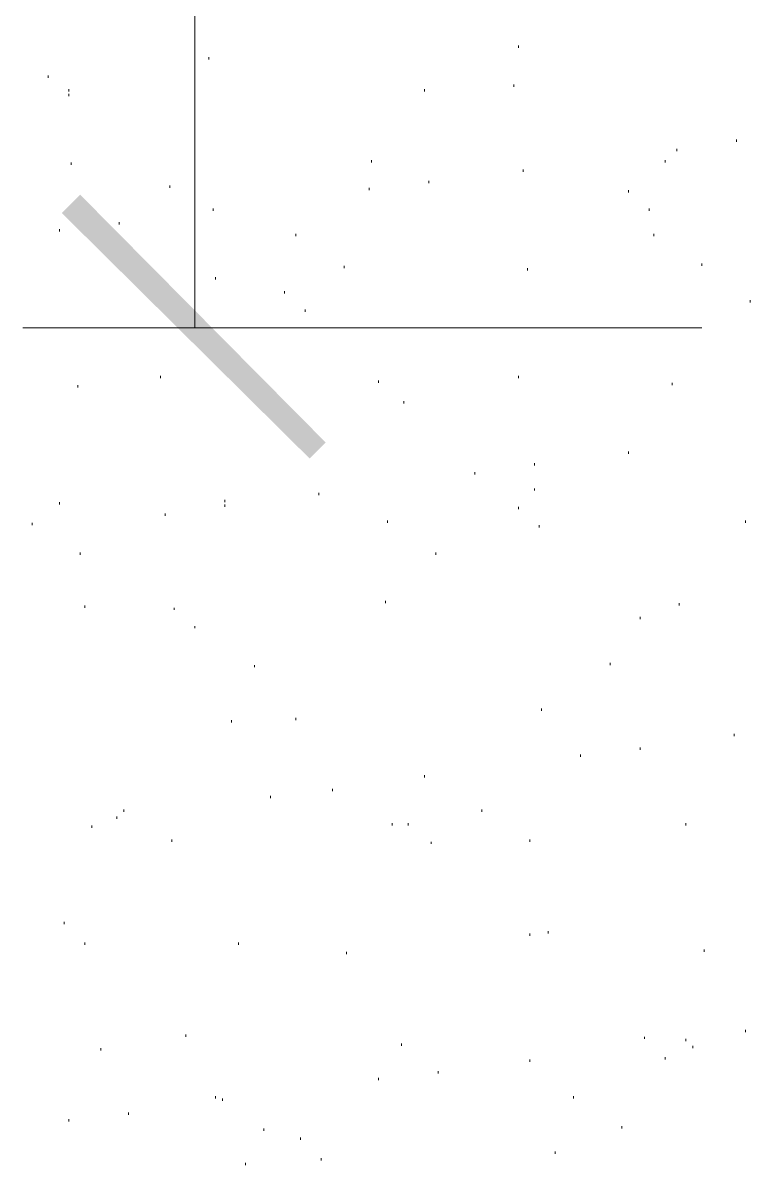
# Model space of a CAD drawing. Header units: inches. Extents: x 5 to 516, y -193 to 129.
# Drawn here: x 46.492 to 47.549, y -51.876 to -50.217 of the extents above; entities that cross this region are included whole.
import ezdxf

# ---------------------------------------------------------------- set-up
doc = ezdxf.new("R2010")
doc.units = ezdxf.units.IN
doc.header["$MEASUREMENT"] = 0
doc.layers.add('PDF4_Geometry', color=7, linetype='Continuous')
doc.layers.add('PDF4_Solid Fills', color=7, linetype='Continuous')

msp = doc.modelspace()

# ---------------------------------------------------------------- linework, layer by layer
at = {"layer": 'PDF4_Geometry', "lineweight": 15}
for points in [[(46.7420876, -50.2829842), (46.7420876, -46.3863173)], [(47.2120855, -50.252982), (47.2120855, -50.2496454)], [(46.7620867, -50.2696446), (46.7620867, -50.2663148)], [(46.7420876, -50.6596457), (46.7420876, -50.282979)], [(46.5287493, -50.296317), (46.5287493, -50.2929804)], [(46.5587515, -50.3163162), (46.5587515, -50.3129796)], [(46.5587515, -50.3229825), (46.5587515, -50.319646)], [(47.0754209, -50.3163162), (47.0754209, -50.3129796)], [(47.2054191, -50.3096498), (47.2054191, -50.3063132)], [(47.5287494, -50.3896465), (47.5287494, -50.3863167)], [(47.4420862, -50.4029793), (47.4420862, -50.3996495)], [(46.5620881, -50.4229785), (46.5620881, -50.4196487)], [(46.998754, -50.4196487), (46.998754, -50.4163121)], [(47.4254169, -50.4196487), (47.4254169, -50.4163121)], [(47.2187518, -50.4329815), (47.2187518, -50.4296449)], [(46.705419, -50.4563173), (46.705419, -50.4529807)], [(47.0820873, -50.4496509), (47.0820873, -50.4463143)], [(46.9954174, -50.4596471), (46.9954174, -50.4563173)], [(47.3720857, -50.4629837), (47.3720857, -50.4596471)], [(46.7687531, -50.4896492), (46.7687531, -50.4863127)], [(47.4020879, -50.4896492), (47.4020879, -50.4863127)], [(46.5454187, -50.5196446), (46.5454187, -50.5163148)], [(46.6320818, -50.5096484), (46.6320818, -50.5063118)], [(46.8887483, -50.526311), (46.8887483, -50.5229812)], [(47.4087543, -50.526311), (47.4087543, -50.5229812)], [(46.9587488, -50.5729826), (46.9587488, -50.569646)], [(47.4787549, -50.569646), (47.4787549, -50.5663162)], [(46.772083, -50.5896452), (46.772083, -50.5863154)], [(47.2254182, -50.5763124), (47.2254182, -50.5729826)], [(46.8720857, -50.6096443), (46.8720857, -50.6063146)], [(47.5487486, -50.622984), (47.5487486, -50.6196473)], [(46.9020879, -50.6363167), (46.9020879, -50.6329801)], [(47.4787548, -50.6596457), (46.4920881, -50.6596457)], [(46.6920862, -50.7329829), (46.6920862, -50.7296463)], [(47.0087502, -50.7396492), (47.0087502, -50.7363127)], [(47.2120855, -50.7329829), (47.2120855, -50.7296463)], [(46.5720843, -50.7463156), (46.5720843, -50.7429791)], [(47.4354199, -50.7429791), (47.4354199, -50.7396492)], [(47.0454188, -50.7696446), (47.0454188, -50.7663149)], [(47.3720857, -50.8429818), (47.3720857, -50.8396452)], [(47.1487513, -50.872984), (47.1487513, -50.8696474)], [(47.2354212, -50.8596444), (47.2354212, -50.8563146)], [(46.922087, -50.9029794), (46.922087, -50.8996495)], [(47.2354212, -50.896313), (47.2354212, -50.8929831)], [(46.5454187, -50.9163121), (46.5454187, -50.9129823)], [(46.7854158, -50.9129823), (46.7854158, -50.9096458)], [(46.7854158, -50.9196488), (46.7854158, -50.9163121)], [(47.2120855, -50.9229785), (47.2120855, -50.9196488)], [(46.6987526, -50.9329815), (46.6987526, -50.9296449)], [(46.5054203, -50.9463143), (46.5054203, -50.9429777)], [(47.022083, -50.9429777), (47.022083, -50.9396479)], [(47.2420876, -50.9496509), (47.2420876, -50.9463143)], [(47.5420822, -50.9429777), (47.5420822, -50.9396479)], [(46.5754209, -50.9896493), (46.5754209, -50.9863127)], [(47.0920836, -50.9896493), (47.0920836, -50.9863127)], [(46.5820873, -51.0663162), (46.5820873, -51.0629797)], [(46.7120854, -51.069646), (46.7120854, -51.0663162)], [(47.0187532, -51.0596498), (47.0187532, -51.0563132)], [(47.4454161, -51.0629797), (47.4454161, -51.0596498)], [(47.3887483, -51.0829788), (47.3887483, -51.079649)], [(46.7420876, -51.0963116), (46.7420876, -51.0929818)], [(46.8287507, -51.1529794), (46.8287507, -51.1496496)], [(47.3454201, -51.1496496), (47.3454201, -51.146313)], [(47.2454174, -51.2163135), (47.2454174, -51.2129837)], [(46.7954188, -51.2329829), (46.7954188, -51.2296463)], [(46.8887483, -51.2296463), (46.8887483, -51.2263165)], [(47.5254196, -51.2529821), (47.5254196, -51.2496455)], [(47.3020852, -51.2829843), (47.3020852, -51.2796477)], [(47.3887483, -51.2729813), (47.3887483, -51.2696447)], [(47.0754209, -51.3129797), (47.0754209, -51.3096498)], [(46.9420862, -51.3329788), (46.9420862, -51.329649)], [(46.8520865, -51.3429818), (46.8520865, -51.3396452)], [(46.6387482, -51.362981), (46.6387482, -51.3596444)], [(47.1587543, -51.362981), (47.1587543, -51.3596444)], [(46.5920835, -51.3863168), (46.5920835, -51.3829802)], [(46.6287521, -51.372984), (46.6287521, -51.3696474)], [(47.0287494, -51.3829802), (47.0287494, -51.3796504)], [(47.0520852, -51.3829802), (47.0520852, -51.3796504)], [(47.4554191, -51.3829802), (47.4554191, -51.3796504)], [(46.7087488, -51.406316), (46.7087488, -51.4029794)], [(47.0854171, -51.4096458), (47.0854171, -51.406316)], [(47.2287548, -51.406316), (47.2287548, -51.4029794)], [(46.5520851, -51.5263111), (46.5520851, -51.5229813)], [(47.2287548, -51.5429805), (47.2287548, -51.5396507)], [(47.2554204, -51.5396507), (47.2554204, -51.5363141)], [(46.5820873, -51.5563133), (46.5820873, -51.5529835)], [(46.8054149, -51.5563133), (46.8054149, -51.5529835)], [(46.9620854, -51.5696461), (46.9620854, -51.5663163)], [(47.4820846, -51.5663163), (47.4820846, -51.5629797)], [(47.5420822, -51.6829816), (47.5420822, -51.679645)], [(46.7287548, -51.689648), (46.7287548, -51.6863114)], [(47.0420822, -51.7029808), (47.0420822, -51.699651)], [(47.3954215, -51.6929778), (47.3954215, -51.689648)], [(47.4554191, -51.6963144), (47.4554191, -51.6929778)], [(46.6054163, -51.7096472), (46.6054163, -51.7063174)], [(47.4654152, -51.7063174), (47.4654152, -51.7029808)], [(47.2287548, -51.7263165), (47.2287548, -51.7229799)], [(47.4254169, -51.7229799), (47.4254169, -51.7196502)], [(47.0087502, -51.7529822), (47.0087502, -51.7496455)], [(47.0954201, -51.7429792), (47.0954201, -51.7396493)], [(46.772083, -51.7796477), (46.772083, -51.7763111)], [(46.782086, -51.7829843), (46.782086, -51.7796477)], [(47.2920822, -51.7796477), (47.2920822, -51.7763111)], [(46.6454215, -51.8029835), (46.6454215, -51.7996469)], [(46.5587515, -51.8129797), (46.5587515, -51.8096499)], [(46.8420835, -51.8263125), (46.8420835, -51.8229827)], [(47.3620827, -51.8229827), (47.3620827, -51.8196461)], [(46.8954215, -51.8396453), (46.8954215, -51.8363155)], [(47.2654166, -51.8596444), (47.2654166, -51.8563147)], [(46.8154179, -51.8763138), (46.8154179, -51.8729841)], [(46.9254169, -51.8696474), (46.9254169, -51.8663177)]]:
    msp.add_lwpolyline(points, dxfattribs=at)
at = {"layer": 'PDF4_Solid Fills', "lineweight": 15, "transparency": 33554559}
for points in [[(46.5754209, -50.4663135), (46.5487542, -50.4929801), (46.9320876, -50.8263135)], [(46.5487553, -50.492979), (46.9320887, -50.8263124), (46.9087553, -50.8496457)]]:
    msp.add_solid(points, dxfattribs=at)

doc.saveas('drawing.dxf')
